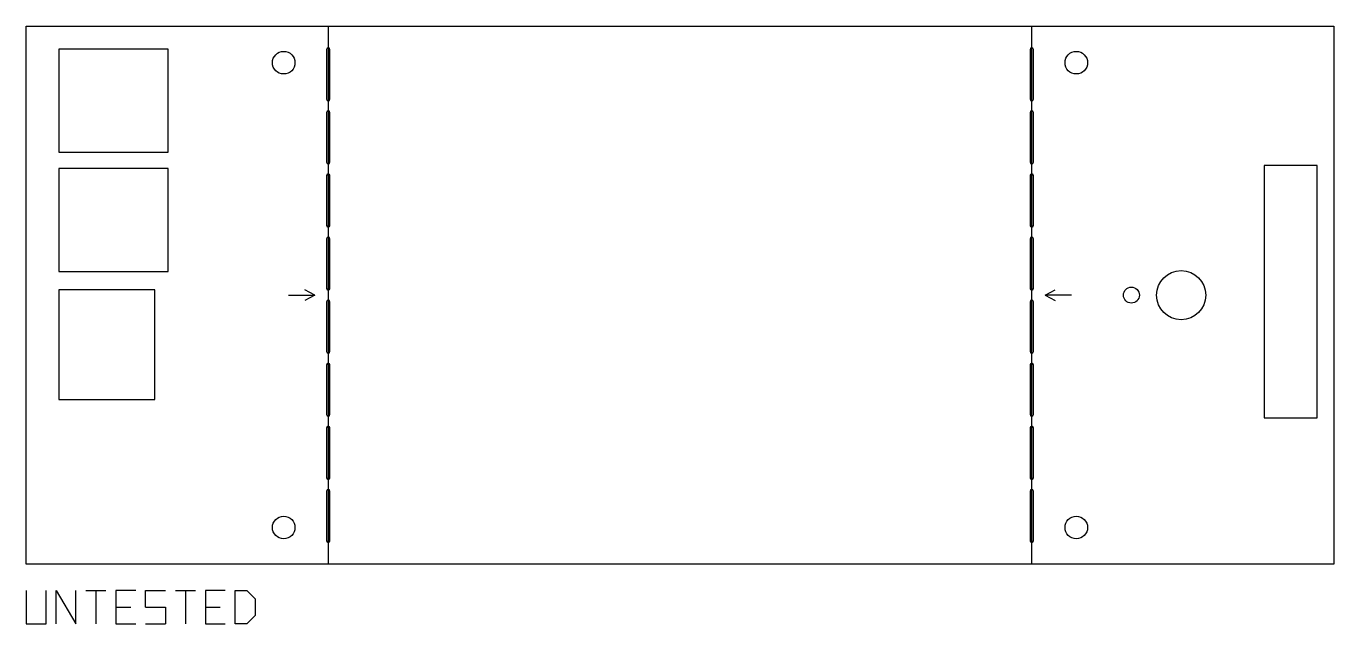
# Model space of a CAD drawing. Header units: millimetres. Extents: x -46 to 152, y -9 to 81.
import ezdxf

# ---------------------------------------------------------------- set-up
doc = ezdxf.new("R2010")
doc.units = ezdxf.units.MM
for name, color, linetype in [('CUT_THROUGH', 7, 'CONTINUOUS'), ('FOLD_DIRECTION', 4, 'CONTINUOUS'), ('FOLD_PERFORATION', 1, 'CONTINUOUS'), ('REFERENCE', 8, 'CONTINUOUS')]:
    doc.layers.add(name, color=color, linetype=linetype)

msp = doc.modelspace()

# ---------------------------------------------------------------- linework, layer by layer
at = {"layer": 'CUT_THROUGH'}
for points in [[(151.5, 0), (-45.5, 0), (-45.5, 81), (151.5, 81)], [(-24.1, 77.55), (-40.6, 77.55), (-40.6, 62.05), (-24.1, 62.05)], [(-24.1, 59.55), (-40.6, 59.55), (-40.6, 44.05), (-24.1, 44.05)], [(141, 22), (149, 22), (149, 60), (141, 60)], [(-26.1, 41.3), (-40.6, 41.3), (-40.6, 24.8), (-26.1, 24.8)]]:
    msp.add_lwpolyline(points, close=True, dxfattribs=at)
for centre, radius in [((-6.7, 75.5), 1.7), ((112.7, 75.5), 1.7), ((128.5, 40.5), 3.7), ((121, 40.5), 1.2), ((-6.7, 5.5), 1.7), ((112.7, 5.5), 1.7)]:
    msp.add_circle(centre, radius, dxfattribs=at)
at = {"layer": 'FOLD_DIRECTION'}
for p, q in [((-6, 40.5), (-2, 40.5)), ((-2, 40.5), (-3.5, 41.3)), ((-2, 40.5), (-3.5, 39.7)), ((108, 40.5), (109.5, 41.3)), ((112, 40.5), (108, 40.5)), ((108, 40.5), (109.5, 39.7))]:
    msp.add_line(p, q, dxfattribs=at)
at = {"layer": 'FOLD_PERFORATION'}
for points in [[(-0.25, 77.5), (-0.25, 70, 1), (0.25, 70), (0.25, 77.5, 1)], [(106.25, 70), (106.25, 77.5, 1), (105.75, 77.5), (105.75, 70, 1)], [(-0.25, 68), (-0.25, 60.5, 1), (0.25, 60.5), (0.25, 68, 1)], [(106.25, 60.5), (106.25, 68, 1), (105.75, 68), (105.75, 60.5, 1)], [(-0.25, 58.5), (-0.25, 51, 1), (0.25, 51), (0.25, 58.5, 1)], [(106.25, 51), (106.25, 58.5, 1), (105.75, 58.5), (105.75, 51, 1)], [(-0.25, 49), (-0.25, 41.5, 1), (0.25, 41.5), (0.25, 49, 1)], [(106.25, 41.5), (106.25, 49, 1), (105.75, 49), (105.75, 41.5, 1)], [(-0.25, 39.5), (-0.25, 32, 1), (0.25, 32), (0.25, 39.5, 1)], [(106.25, 32), (106.25, 39.5, 1), (105.75, 39.5), (105.75, 32, 1)], [(-0.25, 30), (-0.25, 22.5, 1), (0.25, 22.5), (0.25, 30, 1)], [(106.25, 22.5), (106.25, 30, 1), (105.75, 30), (105.75, 22.5, 1)], [(-0.25, 20.5), (-0.25, 13, 1), (0.25, 13), (0.25, 20.5, 1)], [(106.25, 13), (106.25, 20.5, 1), (105.75, 20.5), (105.75, 13, 1)], [(-0.25, 11), (-0.25, 3.5, 1), (0.25, 3.5), (0.25, 11, 1)], [(106.25, 3.5), (106.25, 11, 1), (105.75, 11), (105.75, 3.5, 1)]]:
    msp.add_lwpolyline(points, format="xyb", close=True, dxfattribs=at)
at = {"layer": 'REFERENCE'}
for p, q in [((0, 81), (0, 0)), ((106, 0), (106, 81)), ((-45.5, -4), (-45.5, -9)), ((-42.5, -9), (-42.5, -4)), ((-41, -9), (-41, -4)), ((-41, -4), (-38, -9)), ((-38, -9), (-38, -4)), ((-36.5, -4), (-33.5, -4)), ((-35, -4), (-35, -9)), ((-29, -4), (-32, -4)), ((-32, -4), (-32, -9)), ((-27.5, -4), (-24.5, -4)), ((-27.5, -6.5), (-27.5, -4)), ((-23, -4), (-20, -4)), ((-21.5, -4), (-21.5, -9)), ((-15.5, -4), (-18.5, -4)), ((-18.5, -4), (-18.5, -9)), ((-14, -9), (-14, -4)), ((-14, -4), (-12.25, -4)), ((-12.25, -4), (-11, -5.25)), ((-11, -5.25), (-11, -7.75)), ((-32, -6.5), (-29.75, -6.5)), ((-27.5, -6.5), (-24.5, -6.5)), ((-24.5, -6.5), (-24.5, -9)), ((-18.5, -6.5), (-16.25, -6.5)), ((-11, -7.75), (-12.25, -9)), ((-45.5, -9), (-42.5, -9)), ((-32, -9), (-29, -9)), ((-27.5, -9), (-24.5, -9)), ((-18.5, -9), (-15.5, -9)), ((-12.25, -9), (-14, -9))]:
    msp.add_line(p, q, dxfattribs=at)

doc.saveas('drawing.dxf')
